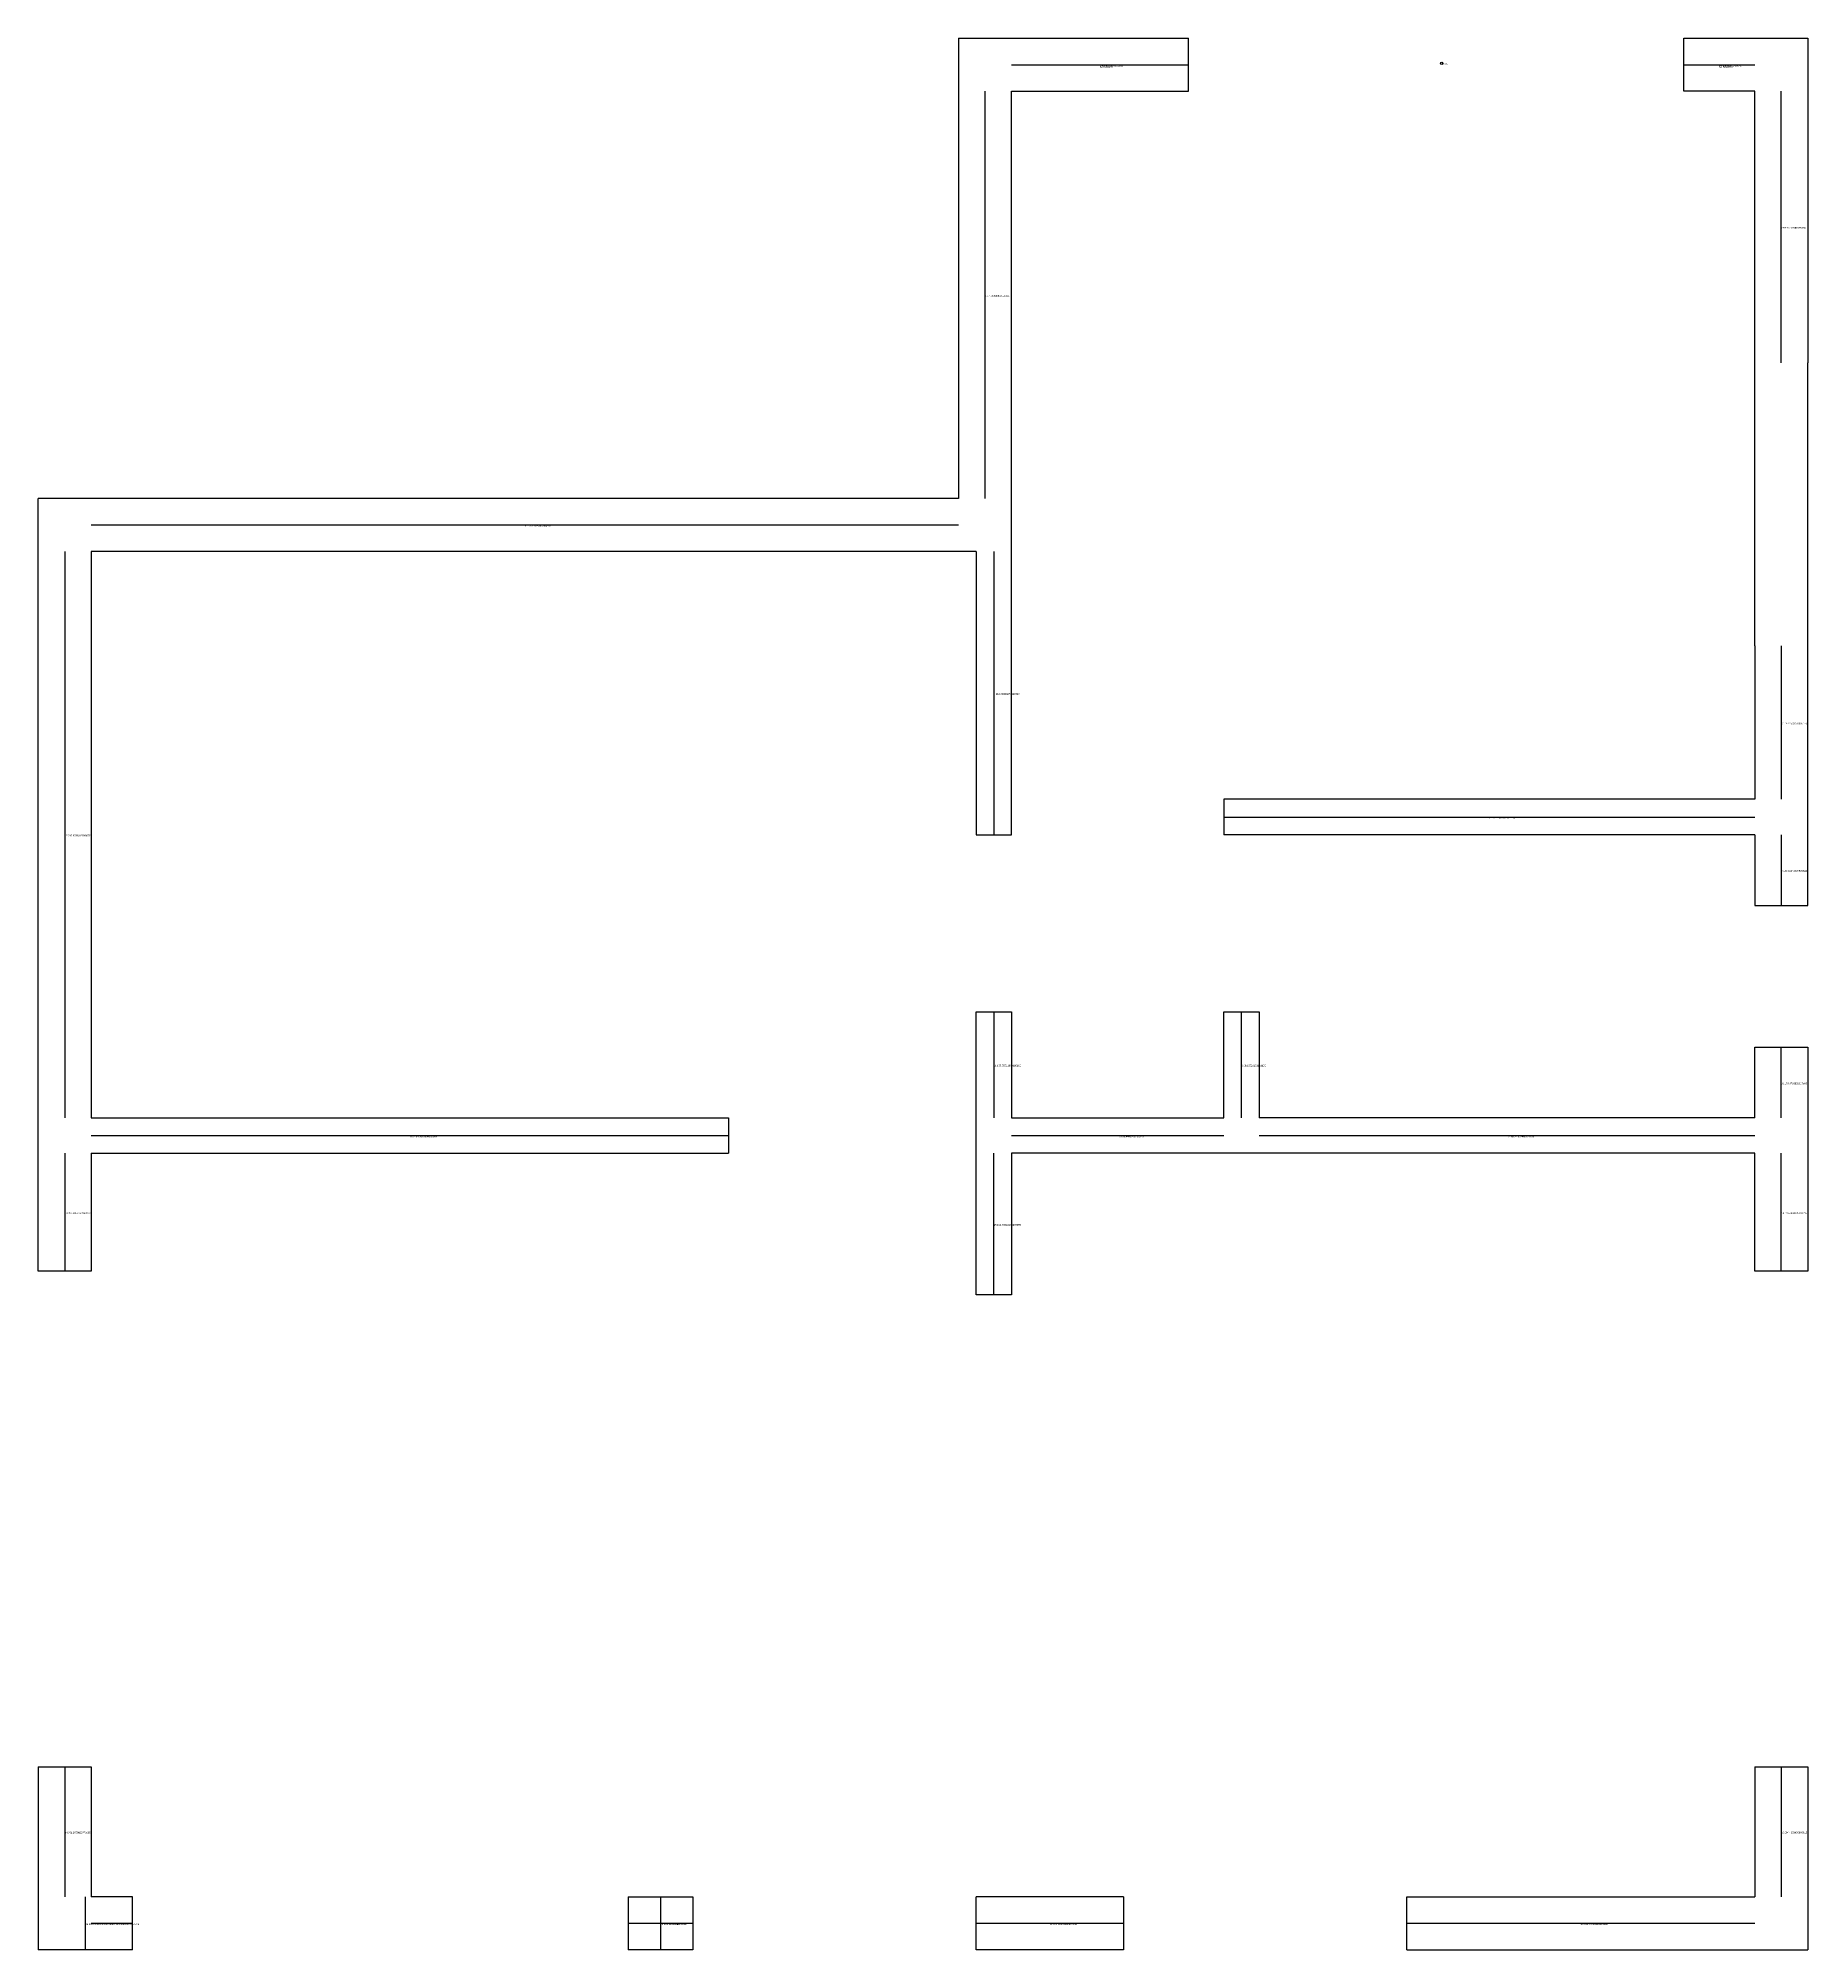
# Model space of a CAD drawing. Header units: metres. Extents: x 335 to 635, y 402 to 726.
import ezdxf

# ---------------------------------------------------------------- set-up
doc = ezdxf.new("R2010")
doc.units = ezdxf.units.M

msp = doc.modelspace()

# ---------------------------------------------------------------- linework, layer by layer
at = {"layer": 'centrelines'}
for p, q in [((500, 721.5), (530, 721.5)), ((614, 721.5), (626, 721.5)), ((495.5, 717), (495.5, 648)), ((630.5, 671), (630.5, 717)), ((344, 643.5), (491, 643.5)), ((339.5, 639), (339.5, 543)), ((497, 639), (497, 591)), ((630.5, 623), (630.5, 597)), ((536, 594), (626, 594)), ((630.5, 591), (630.5, 579)), ((497, 561), (497, 543)), ((539, 543), (539, 561)), ((630.5, 543), (630.5, 555)), ((344, 540), (452, 540)), ((500, 540), (536, 540)), ((542, 540), (626, 540)), ((339.5, 537), (339.5, 517)), ((497, 513), (497, 537)), ((630.5, 517), (630.5, 537)), ((339.5, 433), (339.5, 411)), ((630.5, 433), (630.5, 411)), ((343, 402), (343, 411)), ((440.5, 411), (440.5, 402)), ((344, 406.5), (351, 406.5)), ((435, 406.5), (446, 406.5)), ((494, 406.5), (519, 406.5)), ((567, 406.5), (626, 406.5))]:
    msp.add_line(p, q, dxfattribs=at)
at = {"layer": 'entity_location'}
msp.add_circle((572.95, 721.73), 0.2, dxfattribs=at)
at = {"layer": 'wall'}
for p, q in [((491, 726), (491, 648)), ((491, 726), (530, 726)), ((530, 717), (530, 726)), ((614, 717), (614, 726)), ((614, 726), (635, 726)), ((635, 726), (635, 671)), ((500, 591), (500, 717)), ((500, 717), (530, 717)), ((626, 717), (614, 717)), ((626, 671), (626, 717)), ((626, 623), (626, 671)), ((635, 623), (635, 671)), ((491, 648), (335, 648)), ((335, 517), (335, 648)), ((494, 639), (344, 639)), ((344, 639), (344, 543)), ((494, 639), (494, 591)), ((626, 623), (626, 597)), ((635, 579), (635, 623)), ((626, 597), (536, 597)), ((536, 597), (536, 591)), ((494, 591), (500, 591)), ((626, 591), (536, 591)), ((626, 591), (626, 579)), ((626, 579), (635, 579)), ((494, 537), (494, 561)), ((494, 561), (500, 561)), ((500, 561), (500, 543)), ((536, 543), (536, 561)), ((536, 561), (542, 561)), ((542, 561), (542, 543)), ((626, 543), (626, 555)), ((626, 555), (635, 555)), ((635, 555), (635, 517)), ((344, 543), (452, 543)), ((452, 543), (452, 537)), ((500, 543), (536, 543)), ((626, 543), (542, 543)), ((344, 537), (344, 517)), ((344, 537), (452, 537)), ((494, 513), (494, 537)), ((626, 537), (500, 537)), ((500, 537), (500, 513)), ((626, 517), (626, 537)), ((344, 517), (335, 517)), ((635, 517), (626, 517)), ((500, 513), (494, 513)), ((335, 433), (344, 433)), ((335, 433), (335, 402)), ((344, 433), (344, 411)), ((626, 433), (635, 433)), ((626, 433), (626, 411)), ((635, 433), (635, 402)), ((351, 411), (344, 411)), ((351, 402), (351, 411)), ((435, 411), (446, 411)), ((435, 411), (435, 402)), ((446, 411), (446, 402)), ((519, 411), (494, 411)), ((494, 402), (494, 411)), ((519, 411), (519, 402)), ((567, 402), (567, 411)), ((567, 411), (626, 411)), ((351, 402), (335, 402)), ((446, 402), (435, 402)), ((519, 402), (494, 402)), ((567, 402), (635, 402))]:
    msp.add_line(p, q, dxfattribs=at)

# ---------------------------------------------------------------- texts
at = {"layer": 'centrelines', "char_height": 0.3, "attachment_point": 1}
for s, insert in [('1 42.950158985108544', (515, 721.5)), ('0 41.0510601454707', (620, 721.5)), ('2 57.74417699735435', (630.5, 694)), ('3 77.59363402618504', (495.5, 682.5)), ('5 113.29198190284363', (417.5, 643.5)), ('4 112.30300275919323', (497, 615)), ('6 114.27563278896153', (630.5, 610)), ('7 127.72622485221166', (581, 594)), ('17 247.67383155486385', (339.5, 591)), ('8 142.83346470578638', (630.5, 585)), ('11 177.76741969685102', (497, 552)), ('9 164.2726154804472', (539, 552)), ('10 176.37938323176652', (630.5, 549)), ('16 218.29616954395968', (398, 540)), ('13 185.4445766793576', (518, 540)), ('12 181.72622485221166', (584, 540)), ('19 297.6952749153373', (339.5, 527)), ('15 199.73010363633855', (497, 525)), ('14 193.48341252907957', (630.5, 527)), ('24 371.2970932773085', (339.5, 422)), ('18 294.40598786906156', (630.5, 422)), ('26 386.55864810823743', (343, 406.5)), ('25 385.52455361457976', (347.5, 406.5)), ('22 337.7775504722898', (440.5, 406.5)), ('23 339.8290223502379', (440.5, 406.5)), ('21 319.80951862657696', (506.5, 406.5)), ('20 315.22622485221166', (596.5, 406.5))]:
    msp.add_mtext(s, dxfattribs=dict(at, insert=insert))
at = {"layer": 'chosen_line', "color": 3, "char_height": 0.5, "attachment_point": 1}
for insert in [(515, 721.5), (620, 721.5)]:
    msp.add_mtext('chosen', dxfattribs=dict(at, insert=insert))
at = {"layer": 'debug', "insert": (572.95, 721.73), "char_height": 0.2, "attachment_point": 1}
msp.add_mtext('572, 721', dxfattribs=at)

doc.saveas('drawing.dxf')
